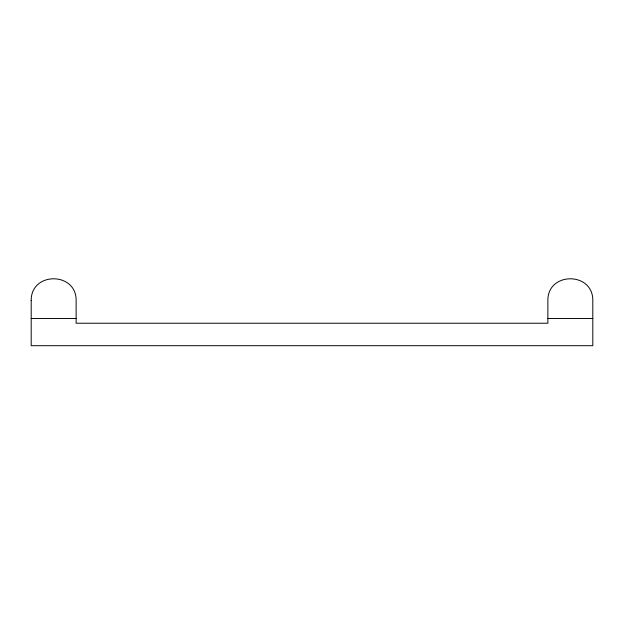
<?xml version="1.0" encoding="UTF-8"?>
<svg xmlns="http://www.w3.org/2000/svg" width="624" height="624" viewBox="0 0 624 624"><rect width="100%" height="100%" fill="white"/><g stroke="black" fill="none" stroke-linecap="round" stroke-linejoin="round"><path stroke-width="0.94" d="M31.2 318.513L76.128 318.513M547.872 318.513L592.8 318.513M31.2 300.479L31.2 345.696L592.8 345.696L592.8 300.768C593.416 271.479 547.256 271.479 547.872 300.768L547.872 323.232L76.128 323.232L76.128 300.768C76.768 271.666 30.935 271.378 31.2 300.479"/></g></svg>
